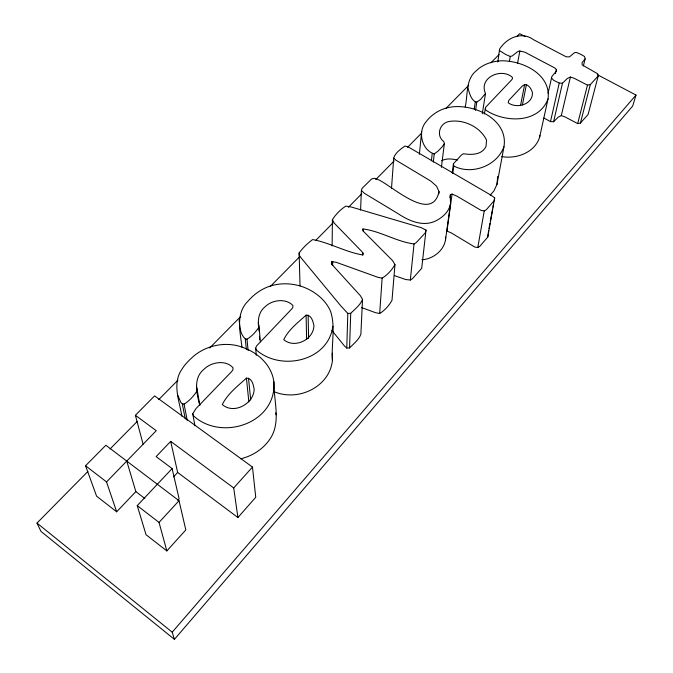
<?xml version="1.0" encoding="UTF-8"?>
<svg xmlns="http://www.w3.org/2000/svg" width="673" height="673" viewBox="0 0 673 673"><rect width="100%" height="100%" fill="white"/><g stroke="black" fill="none" stroke-linecap="round" stroke-linejoin="round"><path stroke-width="1.01" d="M181.853 416.158C179.565 401.495 172.692 385.789 180.431 371.597C182.274 368.653 184.099 365.666 186.522 363.159C188.793 360.56 191.3 358.238 193.891 355.95C208.125 344.164 229.182 340.824 245.981 348.723C259.913 354.334 271.942 366.507 273.877 381.885C273.575 400.721 281.55 422.543 269.688 439.469C262.865 449.354 252.291 456.008 240.698 458.809M273.877 381.885C276.897 422.997 221.93 441.732 193.647 415.973L192.722 413.794L196.02 408.553L231.865 371.328L232.925 369.746L233.009 367.786C226.035 359.668 211.297 361.847 204.07 369.216C193.033 377.889 196.617 393.192 199.654 404.852M331.654 264.682L331.688 261.612L336.29 262.319L377.957 277.326L382.146 278.092C387.455 275.005 391.938 269.94 394.975 264.64L392.569 260.619L363.605 231.495L362.932 228.955C380.354 231.066 396.599 241.725 414.046 243.954L416.175 242.667L425.243 232.934L426.026 230.073L421.391 227.726L351.483 207.057L345.838 206.123C340.513 209.471 335.676 214.409 332.395 219.734L332.134 245.923M332.672 265.507L332.723 261.41M274.264 391.753C292.696 399.417 315.578 392.771 326.792 376.165C329.905 371.454 331.755 366.154 332.437 360.551C331.166 344.282 335.743 327.204 330.603 311.389C327.263 303.557 321.231 297.172 314.156 292.562C297.601 281.449 274.214 280.414 257.826 292.309C254.125 294.732 250.97 297.828 248.043 301.092C235.306 313.811 240.177 331.251 241.969 347.361M331.688 261.612L331.36 263.379L332.437 265.011L360.291 295.598L362.537 299.342L360.871 334.271C358.802 339.84 353.603 343.76 349.556 347.941L346.772 348.034L347.815 313.416L340.807 305.879L301.075 257.835L299.334 255.412L299.123 252.955C302.833 247.841 307.569 243.441 312.566 239.571C329.677 242.65 345.459 252.072 362.722 254.966L362.983 253.031L361.485 251.172L334.321 223.226L332.395 219.734M349.556 347.941L350.726 313.324C354.94 309.058 360.358 305.071 362.537 299.342M494.596 200.26L486.301 209.74L484.257 210.885L481.203 210.439L456.656 196.003L452.096 194.06L446.956 231.049L451.339 232.951L474.852 247.092L477.788 247.521L479.756 246.394L487.757 237.073L494.68 197.921L491.593 195.523L410.278 148.136L407.544 146.613L405.02 146.075C400.687 148.985 395.093 152.922 393.705 158.113L391.493 188.482M487.757 237.073L488.598 230.688M360.593 210.026L361.393 190.4L362.099 188.347L371.664 178.892L374.752 178.311L376.872 179.119C389.305 182.972 431.578 224.765 439.057 191.687L436.617 186.253L430.829 181.104L396.069 160.25L393.705 158.113M362.84 231.041L362.932 228.955M490.23 195.178L493.94 190.871L496.994 184.368L503.976 146.655C508.679 118.229 470.999 102.077 447.747 107.688C438.973 109.724 431.149 114.948 425.79 122.124C417.47 131.975 421.895 150.18 434.236 153.924L437.997 151.147L442.203 146.781L444.315 143.879L443.844 141.624C435.953 135.887 439.301 123.546 448.597 121.586C462.99 118.818 480.135 126.6 486.537 140.102L486.041 146.369C481.977 155.017 471.487 155 463.403 153.747L461.543 154.883L453.425 163.783L452.18 172.911M362.882 255.084L362.983 253.031M361.662 307.603L375.669 312.735L379.681 313.475L382.146 278.092M421.912 259.761C432.495 259.206 443.44 251.105 445.433 240.328L450.531 203.515L450.229 195.742L450.43 194.657L452.096 194.06M445.433 240.328L445.686 237.047M394.975 264.64L391.997 300.301C389.095 305.466 384.805 310.438 379.681 313.475M419.38 154.268L421.626 131.63M501.797 156.599C516.679 159.207 534.816 152.544 539.628 137.199L548.049 98.855C551.338 73.988 521.962 60.301 500.931 60.806C491.955 61.369 482.709 64.314 476.248 70.816C465.472 79.246 467.996 95.053 465.194 106.957M256.278 355.361L255.647 348.177L256.548 345.964L291.897 308.789L292.873 307.317L292.89 305.492C286.025 298.021 272.119 299.754 265.103 306.762C258.693 311.784 257.599 320.054 258.726 327.499C255.631 332.008 251.811 336.458 246.999 339.15L245.292 338.847C239.874 334.212 239.975 326.371 239.083 319.894M394.42 275.602L405.701 279.522L410.32 280.035L414.046 243.954M539.628 137.199L539.822 135.298M431.401 160.813L432.201 153.68M433.303 162.075L434.236 153.924M426.026 230.073L421.685 268.342L412.364 278.765L410.32 280.035M441.404 167.409L444.315 143.879M438.804 193.748L439.057 191.687M196.466 386.344L197.021 388.944L196.684 391.535C193.302 396.363 189.214 401.15 184.057 404.086L182.282 403.775L180.844 402.412L177.554 394.706M452.786 173.314L453.787 166.029L453.425 163.783M450.001 197.736L450.43 194.657M496.994 184.368L497.625 176.536M474.213 109.11L475.298 101.842C470.528 98.738 469.325 92.748 467.895 87.65M475.542 110.38L476.787 102.077L480.556 99.469L485.502 93.471C478.318 77.732 501.318 67.401 512.288 77.252L512.464 78.615L511.791 79.708L485.67 107.226L484.316 114.04M482.305 113.745L485.502 93.471M497.835 61.966L499.585 49.129C506.676 37.924 521.676 30.857 533.563 39.732L566.203 56.826L569.484 56.868L574.506 52.671L576.366 52.452L581.102 54.454L584.543 56.498L585.131 58.845L583.373 65.988M509.377 61.588L510.277 56.465L512.271 55.935L517.739 51.56L519.825 51.03L524.747 52.124L554.83 67.981L556.327 69.454L556.495 70.959L551.852 76.537L548.083 93.194M477.788 247.521L484.257 210.885M517.562 63.338L519.825 51.03M488.977 228.635L489.927 223.52M490.306 221.467L492.586 209.185M492.964 207.133L493.351 205.088M494.293 199.965L494.68 197.921M520.675 104.879L524.612 84.579C528.928 84.369 531.157 88.954 532.402 92.361C533.361 104.391 516.519 109.186 508.182 102.725L508.788 100.378L522.24 86.094L524.612 84.579M522.399 105.005L526.37 84.705M332.841 326.237C328.382 361.073 281.213 371.53 256.606 350.204L255.647 348.177M555.427 73.525L556.327 69.454M450.531 203.515C449.328 211.566 442.464 217.623 435.507 221.022C422.964 227.02 408.999 220.921 398.273 213.778L364.396 193.319L361.393 190.4M585.131 58.845L582.078 62.656L582.153 64.877L597.708 73.811L598.23 75.914L588.093 114.477L580.412 123.058L577.686 123.596L564.857 116.833L561.29 115.621L558.262 117.094L553.593 121.754L550.489 121.594L559.246 83.065L553.719 80.348L551.414 77.95M553.593 121.754L562.468 83.225L567.28 78.514L570.418 77.025L574.128 78.261L587.487 85.135L590.314 84.588L598.23 75.914M561.29 115.621L570.418 77.025M577.686 123.596L587.487 85.135M580.412 123.058L590.314 84.588M597.237 74.594L636.01 95.07L632.67 106.048L174.433 639.35L40.977 531.409L36.99 523.072L87.911 471.437M548.049 98.855C538.854 123.605 505.129 122.856 486.184 110.38L485.149 108.866M503.976 146.655C497.111 165.937 471.79 175.359 453.787 166.029M174.433 639.35L172.221 632.191L636.01 95.07M177.714 500.342L179.119 498.819L172.111 468.576L156.111 456.605L170.681 441.37L177.664 472.446L237.906 517.537L255.748 497.288L252.476 467.07L154.597 395.892L135.391 415.275L143.08 444.172M237.906 517.537L233.716 487.959L252.476 467.07M172.111 468.576L137.242 505.616L146.033 534.699L166.845 550.926L185.824 529.92L179.026 500.712L105.863 445.248L85.555 465.75L96.584 496.161L116.665 511.808L135.845 491.61L126.76 461.089M166.845 550.926L159.03 522.425L179.026 500.712M173.508 476.888L177.664 472.446M116.665 511.808L106.536 481.927L156.245 430.695L135.391 415.275M110.052 448.984L137.359 421.298M158.769 399.594L177.958 380.136M209.69 347.958L240.69 316.529M270.209 286.589L299.737 256.657M315.974 240.194L332.95 222.982M348.446 207.267L361.729 193.799M375.753 179.582L394.21 160.872M407.493 147.395L421.517 133.178M445.871 108.488L468.753 85.286M490.895 62.833L499.013 54.606M516.729 36.645L519.682 33.65L525.218 36.578M246.411 378.142C237.813 385.949 227.44 393.991 222.3 404.557C233.741 414.686 253.738 403.96 254.184 389.23C253.3 385.25 252.728 380.245 248.522 378.302L246.411 378.142L248.867 401.916M306.097 315.157C298.131 322.35 288.389 329.812 283.762 339.663C294.522 348.951 313.811 339.655 313.929 325.488C312.962 321.711 312.163 317.05 308.141 315.309L306.097 315.157L306.619 339.285M441.597 160.771C446.426 158.029 452.306 158.887 457.472 160.056M347.815 313.416L350.726 313.324M559.246 83.065L562.468 83.225M475.298 101.842L476.787 102.077M510.277 56.465L505.717 54.513L499.694 50.677M550.489 121.594L543.86 118.011M170.681 441.37L233.716 487.959M135.845 491.61L144.779 498.457M85.555 465.75L106.536 481.927M137.242 505.616L159.03 522.425M36.99 523.072L172.221 632.191M346.772 348.034L344.475 345.972L331.957 330.561M275.636 412.919L276.081 414.829M182.282 403.775L185.277 418.976M184.057 404.086L187.203 420.297M192.722 413.794L194.951 425.841M197.021 388.944L199.856 405.356M248.522 378.302L250.709 400.006M245.292 338.847L246.326 349.186M246.999 339.15L248.11 350.515M258.97 325.093L260.325 341.791M258.348 322.678L258.516 324.773M258.777 327.902L259.029 331.04M259.458 336.264L259.711 339.402M332.235 353.199L332.437 360.551M299.123 252.955L300.04 285.899M308.141 315.309L308.579 338.384"/></g></svg>
